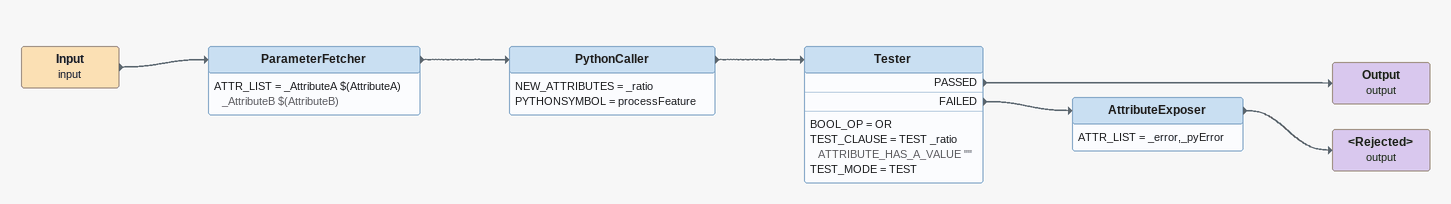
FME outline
Input (input)
    -> ParameterFetcher
ParameterFetcher
    ATTR_LIST = _AttributeA $(AttributeA) _AttributeB $(AttributeB)
    -> PythonCaller
PythonCaller
    NEW_ATTRIBUTES = _ratio
    PYTHONSYMBOL = processFeature
    -> Tester
Tester
    BOOL_OP = OR
    TEST_CLAUSE = TEST _ratio ATTRIBUTE_HAS_A_VALUE ""
    TEST_MODE = TEST
    PASSED -> Output (output)
    FAILED -> AttributeExposer
Output (output)
AttributeExposer
    ATTR_LIST = _error,_pyError
    -> <Rejected> (output)
<Rejected> (output)
